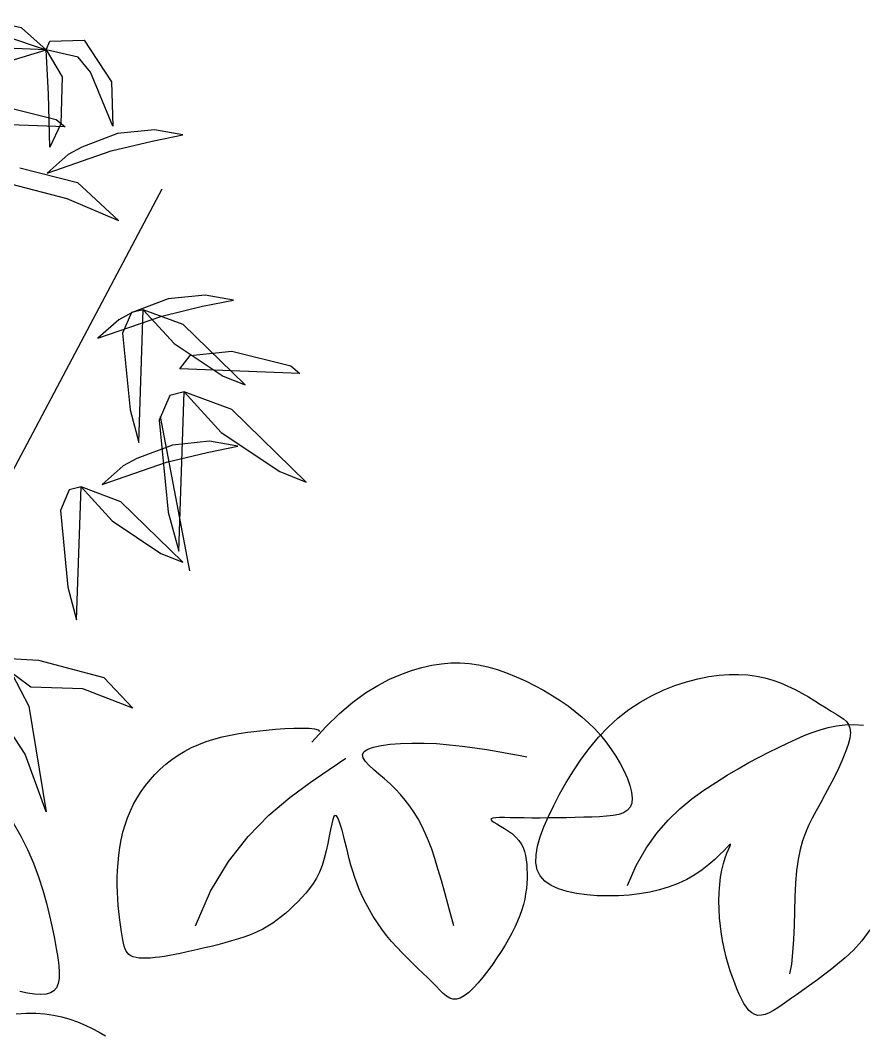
# Model space of a CAD drawing. Extents: x -1568 to -728, y -1287 to -990.
# Drawn here: x -1348.114 to -1346.281, y -1094.314 to -1092.106 of the extents above; entities that cross this region are included whole.
import ezdxf

# ---------------------------------------------------------------- set-up
doc = ezdxf.new("R2010")
doc.units = 0
doc.header["$LTSCALE"] = 5
doc.layers.get('0').update_dxf_attribs({"linetype": 'CONTINUOUS'})
doc.layers.add('LH', color=94, linetype='CONTINUOUS')
doc.layers.add('尺寸标注', color=2, linetype='CONTINUOUS')

# ---------------------------------------------------------------- blocks, each defined once
blk = doc.blocks.new('15')
at = {"layer": 'LH', "color": 38}
for p, q in [((0.2556, 2.2502), (0.2713, 2.2558)), ((0.2713, 2.2558), (0.2863, 2.2603)), ((0.2863, 2.2603), (0.3008, 2.2635)), ((0.3008, 2.2635), (0.3148, 2.2657)), ((0.3148, 2.2657), (0.3284, 2.2668)), ((0.3284, 2.2668), (0.3418, 2.2669)), ((0.3418, 2.2669), (0.3551, 2.2659)), ((0.3551, 2.2659), (0.3684, 2.2639)), ((0.3684, 2.2639), (0.3818, 2.261)), ((0.3818, 2.261), (0.3954, 2.2571)), ((0.3954, 2.2571), (0.409, 2.2524)), ((0.2222, 2.2343), (0.2393, 2.2432)), ((0.2393, 2.2432), (0.2556, 2.2502)), ((0.409, 2.2524), (0.4227, 2.2469)), ((0.4227, 2.2469), (0.4362, 2.2409)), ((0.4362, 2.2409), (0.4495, 2.2342)), ((-0.8926, 2.2201), (-0.8758, 2.2256)), ((-0.8758, 2.2256), (-0.8594, 2.2299)), ((-0.8594, 2.2299), (-0.8435, 2.2331)), ((-0.8435, 2.2331), (-0.8284, 2.2351)), ((-0.8284, 2.2351), (-0.8139, 2.2361)), ((-0.8139, 2.2361), (-0.8001, 2.2362)), ((-0.8001, 2.2362), (-0.7869, 2.2353)), ((-0.7869, 2.2353), (-0.7743, 2.2335)), ((-0.7743, 2.2335), (-0.7622, 2.231)), ((-0.7622, 2.231), (-0.7506, 2.2277)), ((-0.7506, 2.2277), (-0.7394, 2.2237)), ((-0.7394, 2.2237), (-0.7286, 2.2192)), ((0.1861, 2.2099), (0.2045, 2.2233)), ((0.2045, 2.2233), (0.2222, 2.2343)), ((0.4495, 2.2342), (0.4624, 2.2272)), ((0.4624, 2.2272), (0.4749, 2.2198)), ((-0.9263, 2.2053), (-0.9095, 2.2133)), ((-0.9095, 2.2133), (-0.8926, 2.2201)), ((-0.7286, 2.2192), (-0.7182, 2.2142)), ((-0.7182, 2.2142), (-0.7083, 2.2089)), ((-0.7083, 2.2089), (-0.6988, 2.2034)), ((0.167, 2.1937), (0.1861, 2.2099)), ((0.4749, 2.2198), (0.4868, 2.2122)), ((0.4868, 2.2122), (0.498, 2.2045)), ((-0.9591, 2.1853), (-0.9429, 2.196)), ((-0.9429, 2.196), (-0.9263, 2.2053)), ((-0.6988, 2.2034), (-0.6898, 2.1979)), ((-0.6898, 2.1979), (-0.6813, 2.1926)), ((0.498, 2.2045), (0.5086, 2.1966)), ((0.5086, 2.1966), (0.5185, 2.1884)), ((-0.9746, 2.1732), (-0.9591, 2.1853)), ((-0.6813, 2.1926), (-0.6734, 2.1876)), ((-0.6734, 2.1876), (-0.6661, 2.183)), ((-0.6661, 2.183), (-0.6593, 2.179)), ((-0.6593, 2.179), (-0.6533, 2.1753)), ((0.1472, 2.1744), (0.167, 2.1937)), ((0.5185, 2.1884), (0.5279, 2.18)), ((0.5279, 2.18), (0.5367, 2.1712)), ((-0.9893, 2.1597), (-0.9746, 2.1732)), ((-0.6533, 2.1753), (-0.6481, 2.1717)), ((-0.6481, 2.1717), (-0.6439, 2.1677)), ((-0.6439, 2.1677), (-0.6408, 2.1633)), ((0.0086, 2.1622), (0.021, 2.1645)), ((0.021, 2.1645), (0.0338, 2.1664)), ((0.0338, 2.1664), (0.047, 2.1681)), ((0.047, 2.1681), (0.0605, 2.1695)), ((0.0605, 2.1695), (0.0742, 2.1707)), ((0.0742, 2.1707), (0.0878, 2.1716)), ((0.0878, 2.1716), (0.1007, 2.1722)), ((0.1007, 2.1722), (0.1125, 2.1724)), ((0.1125, 2.1724), (0.1226, 2.1721)), ((0.1226, 2.1721), (0.1306, 2.1713)), ((0.1267, 2.1518), (0.1472, 2.1744)), ((0.1306, 2.1713), (0.1359, 2.1698)), ((0.1359, 2.1698), (0.138, 2.1676)), ((0.5367, 2.1712), (0.545, 2.1621)), ((-1.0031, 2.145), (-0.9893, 2.1597)), ((-0.705, 2.1474), (-0.6934, 2.152)), ((-0.6934, 2.152), (-0.6819, 2.156)), ((-0.6819, 2.156), (-0.6704, 2.1592)), ((-0.6704, 2.1592), (-0.6585, 2.1615)), ((-0.6585, 2.1615), (-0.6461, 2.1629)), ((-0.6461, 2.1629), (-0.633, 2.1633)), ((-0.6408, 2.1633), (-0.6388, 2.158)), ((-0.6382, 2.1516), (-0.6391, 2.1439)), ((-0.6388, 2.158), (-0.6382, 2.1516)), ((-0.633, 2.1633), (-0.6189, 2.1624)), ((-0.0372, 2.1487), (-0.0263, 2.1528)), ((-0.0263, 2.1528), (-0.0151, 2.1564)), ((-0.0151, 2.1564), (-0.0034, 2.1595)), ((-0.0034, 2.1595), (0.0086, 2.1622)), ((0.2402, 2.1491), (0.2552, 2.1502)), ((0.2552, 2.1502), (0.2717, 2.1507)), ((0.2717, 2.1507), (0.2893, 2.1506)), ((0.2893, 2.1506), (0.3075, 2.1498)), ((0.3075, 2.1498), (0.326, 2.1483)), ((0.545, 2.1621), (0.5529, 2.1525)), ((0.5529, 2.1525), (0.5603, 2.1424)), ((-1.0161, 2.1294), (-1.0031, 2.145)), ((-0.7425, 2.1303), (-0.7294, 2.1365)), ((-0.7294, 2.1365), (-0.7169, 2.1422)), ((-0.7169, 2.1422), (-0.705, 2.1474)), ((-0.6391, 2.1439), (-0.6415, 2.1345)), ((-0.0671, 2.133), (-0.0576, 2.1388)), ((-0.0576, 2.1388), (-0.0476, 2.144)), ((-0.0476, 2.144), (-0.0372, 2.1487)), ((0.2003, 2.1341), (0.2024, 2.1383)), ((0.2024, 2.1383), (0.2078, 2.1419)), ((0.2078, 2.1419), (0.2161, 2.1449)), ((0.2161, 2.1449), (0.2271, 2.1473)), ((0.2271, 2.1473), (0.2402, 2.1491)), ((0.326, 2.1483), (0.3446, 2.1463)), ((0.3446, 2.1463), (0.3628, 2.1438)), ((0.3628, 2.1438), (0.3804, 2.1411)), ((0.3804, 2.1411), (0.397, 2.1383)), ((0.397, 2.1383), (0.4124, 2.1356)), ((0.4124, 2.1356), (0.4262, 2.1329)), ((0.5603, 2.1424), (0.5673, 2.1318)), ((-1.0283, 2.1131), (-1.0161, 2.1294)), ((-0.7704, 2.1162), (-0.7562, 2.1236)), ((-0.7562, 2.1236), (-0.7425, 2.1303)), ((-0.6452, 2.1238), (-0.6499, 2.112)), ((-0.6415, 2.1345), (-0.6452, 2.1238)), ((-0.0848, 2.12), (-0.0762, 2.1267)), ((-0.0762, 2.1267), (-0.0671, 2.133)), ((0.1518, 2.1122), (0.1761, 2.1286)), ((0.2011, 2.1293), (0.2003, 2.1341)), ((0.2043, 2.1241), (0.2011, 2.1293)), ((0.2095, 2.1184), (0.2043, 2.1241)), ((0.4262, 2.1329), (0.4381, 2.1306)), ((0.5673, 2.1318), (0.5737, 2.1209)), ((0.5737, 2.1209), (0.5793, 2.1099)), ((-1.0395, 2.0964), (-1.0283, 2.1131)), ((-0.8006, 2.0994), (-0.7852, 2.1082)), ((-0.7852, 2.1082), (-0.7704, 2.1162)), ((-0.6499, 2.112), (-0.6556, 2.0996)), ((-0.1007, 2.1052), (-0.093, 2.1128)), ((-0.093, 2.1128), (-0.0848, 2.12)), ((0.1243, 2.0936), (0.1518, 2.1122)), ((0.2161, 2.1122), (0.2095, 2.1184)), ((0.2237, 2.1057), (0.2161, 2.1122)), ((0.2319, 2.0988), (0.2237, 2.1057)), ((0.5793, 2.1099), (0.5841, 2.0992)), ((-1.0499, 2.0795), (-1.0395, 2.0964)), ((-0.8166, 2.0899), (-0.8006, 2.0994)), ((-0.6556, 2.0996), (-0.6618, 2.0868)), ((-0.1145, 2.0889), (-0.1078, 2.0972)), ((-0.1078, 2.0972), (-0.1007, 2.1052)), ((0.0948, 2.0718), (0.1243, 2.0936)), ((0.24, 2.0915), (0.2319, 2.0988)), ((0.2478, 2.084), (0.24, 2.0915)), ((0.5841, 2.0992), (0.5877, 2.0889)), ((-1.0595, 2.0627), (-1.0499, 2.0795)), ((-0.8503, 2.0682), (-0.8332, 2.0795)), ((-0.8332, 2.0795), (-0.8166, 2.0899)), ((-0.6618, 2.0868), (-0.6683, 2.0739)), ((-0.1264, 2.0712), (-0.1207, 2.0802)), ((-0.1207, 2.0802), (-0.1145, 2.0889)), ((0.2552, 2.0761), (0.2478, 2.084)), ((0.2621, 2.0679), (0.2552, 2.0761)), ((0.5877, 2.0889), (0.5901, 2.0794)), ((0.5901, 2.0794), (0.5911, 2.0709)), ((-1.0681, 2.0462), (-1.0595, 2.0627)), ((-0.8678, 2.0556), (-0.8503, 2.0682)), ((-0.675, 2.0613), (-0.6815, 2.0494)), ((-0.6683, 2.0739), (-0.675, 2.0613)), ((-0.1362, 2.0522), (-0.1316, 2.0619)), ((-0.1316, 2.0619), (-0.1264, 2.0712)), ((0.0644, 2.0461), (0.0948, 2.0718)), ((0.2687, 2.0593), (0.2621, 2.0679)), ((0.5904, 2.0636), (0.5881, 2.0577)), ((0.5911, 2.0709), (0.5904, 2.0636)), ((-0.8851, 2.0413), (-0.8678, 2.0556)), ((-0.6815, 2.0494), (-0.6877, 2.0382)), ((-0.1403, 2.0422), (-0.1362, 2.0522)), ((0.2748, 2.0502), (0.2687, 2.0593)), ((0.2806, 2.0406), (0.2748, 2.0502)), ((0.5715, 2.0473), (0.5633, 2.0456)), ((0.5785, 2.0497), (0.5715, 2.0473)), ((0.584, 2.0532), (0.5785, 2.0497)), ((0.5881, 2.0577), (0.584, 2.0532)), ((-1.0759, 2.0303), (-1.0681, 2.0462)), ((-0.9022, 2.0249), (-0.8851, 2.0413)), ((-0.6877, 2.0382), (-0.6934, 2.0276)), ((-0.3063, 2.035), (-0.2952, 2.0158)), ((-0.147, 2.0213), (-0.1439, 2.0319)), ((-0.1439, 2.0319), (-0.1403, 2.0422)), ((0.0344, 2.0154), (0.0644, 2.0461)), ((0.1555, 2.0335), (0.1538, 2.0253)), ((0.1571, 2.0399), (0.1555, 2.0335)), ((0.1588, 2.0441), (0.1571, 2.0399)), ((0.1605, 2.0457), (0.1588, 2.0441)), ((0.1624, 2.0449), (0.1605, 2.0457)), ((0.1643, 2.0421), (0.1624, 2.0449)), ((0.1664, 2.0375), (0.1643, 2.0421)), ((0.1684, 2.0315), (0.1664, 2.0375)), ((0.286, 2.0306), (0.2806, 2.0406)), ((0.3868, 2.041), (0.3863, 2.0398)), ((0.3863, 2.0398), (0.3877, 2.0381)), ((0.3892, 2.0418), (0.3868, 2.041)), ((0.3877, 2.0381), (0.3907, 2.0359)), ((0.3932, 2.0423), (0.3892, 2.0418)), ((0.3907, 2.0359), (0.395, 2.0333)), ((0.3989, 2.0425), (0.3932, 2.0423)), ((0.395, 2.0333), (0.4002, 2.0303)), ((0.406, 2.0425), (0.3989, 2.0425)), ((0.4143, 2.0424), (0.406, 2.0425)), ((0.4238, 2.0422), (0.4143, 2.0424)), ((0.4343, 2.042), (0.4238, 2.0422)), ((0.4457, 2.0419), (0.4343, 2.042)), ((0.4577, 2.0419), (0.4457, 2.0419)), ((0.4701, 2.042), (0.4577, 2.0419)), ((0.4829, 2.0422), (0.4701, 2.042)), ((0.4957, 2.0424), (0.4829, 2.0422)), ((0.5084, 2.0427), (0.4957, 2.0424)), ((0.5208, 2.043), (0.5084, 2.0427)), ((0.5326, 2.0434), (0.5208, 2.043)), ((0.5438, 2.0438), (0.5326, 2.0434)), ((0.554, 2.0445), (0.5438, 2.0438)), ((0.5633, 2.0456), (0.554, 2.0445)), ((-1.0825, 2.015), (-1.0759, 2.0303)), ((-0.9186, 2.006), (-0.9022, 2.0249)), ((-0.6987, 2.0171), (-0.7034, 2.0062)), ((-0.6934, 2.0276), (-0.6987, 2.0171)), ((-0.1495, 2.0105), (-0.147, 2.0213)), ((0.1538, 2.0253), (0.152, 2.0157)), ((0.1705, 2.0245), (0.1684, 2.0315)), ((0.1726, 2.0166), (0.1705, 2.0245)), ((0.2911, 2.02), (0.286, 2.0306)), ((0.2958, 2.0088), (0.2911, 2.02)), ((0.4002, 2.0303), (0.4059, 2.0269)), ((0.4059, 2.0269), (0.4118, 2.0231)), ((0.4118, 2.0231), (0.4175, 2.0189)), ((0.4175, 2.0189), (0.4226, 2.0144)), ((-1.0878, 2.0006), (-1.0825, 2.015)), ((-0.9342, 1.9841), (-0.9186, 2.006)), ((-0.7034, 2.0062), (-0.7076, 1.9947)), ((-0.2952, 2.0158), (-0.2854, 1.9962)), ((-0.1515, 1.9994), (-0.1495, 2.0105)), ((0.0059, 1.9791), (0.0344, 2.0154)), ((0.15, 2.0052), (0.1476, 1.9943)), ((0.152, 2.0157), (0.15, 2.0052)), ((0.1747, 2.0083), (0.1726, 2.0166)), ((0.1768, 1.9999), (0.1747, 2.0083)), ((0.3004, 1.9967), (0.2958, 2.0088)), ((0.4226, 2.0144), (0.4269, 2.0096)), ((0.4269, 2.0096), (0.4303, 2.0045)), ((0.4303, 2.0045), (0.433, 1.999)), ((-1.0916, 1.9871), (-1.0878, 2.0006)), ((-0.8136, 1.9887), (-0.8167, 1.9857)), ((-0.8121, 1.9899), (-0.8136, 1.9887)), ((-0.8129, 1.9866), (-0.812, 1.9891)), ((-0.812, 1.9891), (-0.8121, 1.9899)), ((-0.7076, 1.9947), (-0.7111, 1.9821)), ((-0.2854, 1.9962), (-0.2769, 1.9764)), ((-0.1542, 1.9771), (-0.1531, 1.9882)), ((-0.1531, 1.9882), (-0.1515, 1.9994)), ((0.1476, 1.9943), (0.1448, 1.9835)), ((0.1788, 1.9913), (0.1768, 1.9999)), ((0.181, 1.9826), (0.1788, 1.9913)), ((0.3049, 1.9833), (0.3004, 1.9967)), ((0.433, 1.999), (0.435, 1.9934)), ((0.435, 1.9934), (0.4365, 1.9874)), ((-1.0939, 1.9631), (-1.0937, 1.9745)), ((-1.0937, 1.9745), (-1.0916, 1.9871)), ((-0.9484, 1.959), (-0.9342, 1.9841)), ((-0.8273, 1.9749), (-0.8346, 1.968)), ((-0.8213, 1.9809), (-0.8273, 1.9749)), ((-0.8167, 1.9857), (-0.8213, 1.9809)), ((-0.8196, 1.97), (-0.817, 1.9769)), ((-0.817, 1.9769), (-0.8147, 1.9825)), ((-0.8147, 1.9825), (-0.8129, 1.9866)), ((-0.7111, 1.9821), (-0.714, 1.9679)), ((-0.2769, 1.9764), (-0.2696, 1.9567)), ((-0.1549, 1.966), (-0.1542, 1.9771)), ((-0.02, 1.9361), (0.0059, 1.9791)), ((0.1416, 1.9731), (0.1377, 1.9635)), ((0.1448, 1.9835), (0.1416, 1.9731)), ((0.1834, 1.9738), (0.181, 1.9826)), ((0.186, 1.9649), (0.1834, 1.9738)), ((0.3095, 1.9683), (0.3049, 1.9833)), ((0.4365, 1.9874), (0.4375, 1.9812)), ((0.4375, 1.9812), (0.4382, 1.9748)), ((0.4382, 1.9748), (0.4385, 1.9682)), ((-1.092, 1.9528), (-1.0939, 1.9631)), ((-0.9612, 1.9302), (-0.9484, 1.959)), ((-0.8432, 1.9606), (-0.8529, 1.953)), ((-0.8346, 1.968), (-0.8432, 1.9606)), ((-0.8244, 1.9525), (-0.8221, 1.9618)), ((-0.8221, 1.9618), (-0.8196, 1.97)), ((-0.714, 1.9679), (-0.7162, 1.9518)), ((-0.1553, 1.9551), (-0.1549, 1.966)), ((0.1377, 1.9635), (0.1333, 1.9548)), ((0.1889, 1.9558), (0.186, 1.9649)), ((0.3144, 1.9514), (0.3095, 1.9683)), ((0.4385, 1.9682), (0.4387, 1.9613)), ((0.4387, 1.9613), (0.4386, 1.9543)), ((-1.0877, 1.9439), (-1.092, 1.9528)), ((-1.0809, 1.9363), (-1.0877, 1.9439)), ((-0.8636, 1.9456), (-0.8752, 1.9388)), ((-0.8529, 1.953), (-0.8636, 1.9456)), ((-0.8263, 1.9423), (-0.8244, 1.9525)), ((-0.7162, 1.9518), (-0.7176, 1.9335)), ((-0.2696, 1.9567), (-0.2633, 1.9373)), ((-0.1553, 1.9445), (-0.1553, 1.9551)), ((-0.1551, 1.9343), (-0.1553, 1.9445)), ((0.1285, 1.9469), (0.1233, 1.9396)), ((0.1333, 1.9548), (0.1285, 1.9469)), ((0.1922, 1.9467), (0.1889, 1.9558)), ((0.1959, 1.9373), (0.1922, 1.9467)), ((0.3198, 1.9322), (0.3144, 1.9514)), ((0.4383, 1.9471), (0.4376, 1.9398)), ((0.4386, 1.9543), (0.4383, 1.9471)), ((-1.0719, 1.9301), (-1.0809, 1.9363)), ((-1.061, 1.9251), (-1.0719, 1.9301)), ((-0.8876, 1.9329), (-0.9008, 1.9279)), ((-0.8752, 1.9388), (-0.8876, 1.9329)), ((-0.8283, 1.9198), (-0.8275, 1.9314)), ((-0.8275, 1.9314), (-0.8263, 1.9423)), ((-0.7176, 1.9335), (-0.7186, 1.9136)), ((-0.2633, 1.9373), (-0.2579, 1.9184)), ((-0.1546, 1.9246), (-0.1551, 1.9343)), ((-0.042, 1.8857), (-0.02, 1.9361)), ((0.1179, 1.9328), (0.1122, 1.9265)), ((0.1233, 1.9396), (0.1179, 1.9328)), ((0.2002, 1.9279), (0.1959, 1.9373)), ((0.3257, 1.9104), (0.3198, 1.9322)), ((0.4366, 1.9322), (0.4352, 1.9245)), ((0.4376, 1.9398), (0.4366, 1.9322)), ((-1.0486, 1.9212), (-1.061, 1.9251)), ((-1.0349, 1.9183), (-1.0486, 1.9212)), ((-1.0203, 1.9164), (-1.0349, 1.9183)), ((-1.005, 1.9153), (-1.0203, 1.9164)), ((-0.9895, 1.9149), (-1.005, 1.9153)), ((-0.974, 1.9152), (-0.9895, 1.9149)), ((-0.9587, 1.9162), (-0.974, 1.9152)), ((-0.9436, 1.918), (-0.9587, 1.9162)), ((-0.9289, 1.9204), (-0.9436, 1.918)), ((-0.9146, 1.9237), (-0.9289, 1.9204)), ((-0.9008, 1.9279), (-0.9146, 1.9237)), ((-0.8286, 1.9079), (-0.8283, 1.9198)), ((-0.2579, 1.9184), (-0.2534, 1.9003)), ((-0.1539, 1.9153), (-0.1546, 1.9246)), ((-0.1531, 1.9066), (-0.1539, 1.9153)), ((0.1006, 1.9149), (0.0947, 1.9094)), ((0.1064, 1.9206), (0.1006, 1.9149)), ((0.1122, 1.9265), (0.1064, 1.9206)), ((0.2049, 1.9184), (0.2002, 1.9279)), ((0.2101, 1.9089), (0.2049, 1.9184)), ((0.4334, 1.9166), (0.431, 1.9086)), ((0.4352, 1.9245), (0.4334, 1.9166)), ((-0.8284, 1.8956), (-0.8286, 1.9079)), ((-0.7186, 1.9136), (-0.7192, 1.8928)), ((-0.2534, 1.9003), (-0.2496, 1.8832)), ((-0.1521, 1.8983), (-0.1531, 1.9066)), ((0.0888, 1.9041), (0.0828, 1.899)), ((0.0947, 1.9094), (0.0888, 1.9041)), ((0.2157, 1.8994), (0.2101, 1.9089)), ((0.2218, 1.89), (0.2157, 1.8994)), ((0.3323, 1.8857), (0.3257, 1.9104)), ((0.4282, 1.9005), (0.4249, 1.8922)), ((0.431, 1.9086), (0.4282, 1.9005)), ((-0.8277, 1.8833), (-0.8284, 1.8956)), ((-0.7192, 1.8928), (-0.7198, 1.8719)), ((-0.1511, 1.8906), (-0.1521, 1.8983)), ((-0.15, 1.8835), (-0.1511, 1.8906)), ((0.063, 1.885), (0.0555, 1.8808)), ((0.07, 1.8895), (0.063, 1.885)), ((0.0765, 1.8941), (0.07, 1.8895)), ((0.0828, 1.899), (0.0765, 1.8941)), ((0.2282, 1.8807), (0.2218, 1.89)), ((0.4249, 1.8922), (0.421, 1.8837)), ((-0.8266, 1.8711), (-0.8277, 1.8833)), ((-0.8251, 1.8592), (-0.8266, 1.8711)), ((-0.7198, 1.8719), (-0.7206, 1.8516)), ((-0.2496, 1.8832), (-0.2463, 1.8672)), ((-0.149, 1.8769), (-0.15, 1.8835)), ((-0.148, 1.8709), (-0.149, 1.8769)), ((-0.147, 1.8654), (-0.148, 1.8709)), ((0.0389, 1.8732), (0.0297, 1.8698)), ((0.0475, 1.8769), (0.0389, 1.8732)), ((0.0555, 1.8808), (0.0475, 1.8769)), ((0.2351, 1.8717), (0.2282, 1.8807)), ((0.2422, 1.863), (0.2351, 1.8717)), ((0.4167, 1.8751), (0.4119, 1.8664)), ((0.421, 1.8837), (0.4167, 1.8751)), ((-0.8231, 1.8477), (-0.8251, 1.8592)), ((-0.61, 1.8658), (-0.6216, 1.8496)), ((-0.2463, 1.8672), (-0.2436, 1.8527)), ((-0.1461, 1.8605), (-0.147, 1.8654)), ((-0.1451, 1.8562), (-0.1461, 1.8605)), ((-0.1439, 1.8524), (-0.1451, 1.8562)), ((-0.0194, 1.8558), (-0.029, 1.8535)), ((-0.0095, 1.8583), (-0.0194, 1.8558)), ((0.0004, 1.8609), (-0.0095, 1.8583)), ((0.0104, 1.8637), (0.0004, 1.8609)), ((0.0202, 1.8666), (0.0104, 1.8637)), ((0.0297, 1.8698), (0.0202, 1.8666)), ((0.2497, 1.8545), (0.2422, 1.863)), ((0.4067, 1.8574), (0.401, 1.8483)), ((0.4119, 1.8664), (0.4067, 1.8574)), ((-0.8208, 1.8367), (-0.8231, 1.8477)), ((-0.7206, 1.8516), (-0.7218, 1.8327)), ((-0.6216, 1.8496), (-0.6336, 1.8363)), ((-0.2436, 1.8527), (-0.2414, 1.8397)), ((-0.1425, 1.8491), (-0.1439, 1.8524)), ((-0.1406, 1.8463), (-0.1425, 1.8491)), ((-0.1384, 1.844), (-0.1406, 1.8463)), ((-0.1355, 1.8421), (-0.1384, 1.844)), ((-0.1321, 1.8406), (-0.1355, 1.8421)), ((-0.1281, 1.8396), (-0.1321, 1.8406)), ((-0.0869, 1.8414), (-0.0939, 1.8403)), ((-0.0796, 1.8426), (-0.0869, 1.8414)), ((-0.072, 1.844), (-0.0796, 1.8426)), ((-0.0641, 1.8456), (-0.072, 1.844)), ((-0.0558, 1.8474), (-0.0641, 1.8456)), ((-0.0472, 1.8493), (-0.0558, 1.8474)), ((-0.0383, 1.8514), (-0.0472, 1.8493)), ((-0.029, 1.8535), (-0.0383, 1.8514)), ((0.2574, 1.8464), (0.2497, 1.8545)), ((0.2652, 1.8386), (0.2574, 1.8464)), ((0.401, 1.8483), (0.3949, 1.8391)), ((-0.8182, 1.8261), (-0.8208, 1.8367)), ((-0.8154, 1.816), (-0.8182, 1.8261)), ((-0.7218, 1.8327), (-0.7236, 1.8158)), ((-0.6336, 1.8363), (-0.6455, 1.8252)), ((-0.2414, 1.8397), (-0.24, 1.8281)), ((-0.24, 1.8281), (-0.2393, 1.8179)), ((-0.1235, 1.8389), (-0.1281, 1.8396)), ((-0.1184, 1.8386), (-0.1235, 1.8389)), ((-0.1129, 1.8386), (-0.1184, 1.8386)), ((-0.1069, 1.8389), (-0.1129, 1.8386)), ((-0.1005, 1.8395), (-0.1069, 1.8389)), ((-0.0939, 1.8403), (-0.1005, 1.8395)), ((0.2729, 1.8311), (0.2652, 1.8386)), ((0.2805, 1.8239), (0.2729, 1.8311)), ((0.3884, 1.8297), (0.3817, 1.8203)), ((0.3949, 1.8391), (0.3884, 1.8297)), ((-0.8123, 1.8063), (-0.8154, 1.816)), ((-0.7236, 1.8158), (-0.7263, 1.8018)), ((-0.6569, 1.8158), (-0.6674, 1.8075)), ((-0.6455, 1.8252), (-0.6569, 1.8158)), ((-0.2393, 1.8179), (-0.2396, 1.8091)), ((0.2878, 1.817), (0.2805, 1.8239)), ((0.2947, 1.8104), (0.2878, 1.817)), ((0.3747, 1.8114), (0.3677, 1.803)), ((0.3817, 1.8203), (0.3747, 1.8114)), ((-0.8091, 1.7972), (-0.8123, 1.8063)), ((-0.8058, 1.7885), (-0.8091, 1.7972)), ((-0.6771, 1.8), (-0.686, 1.7933)), ((-0.6674, 1.8075), (-0.6771, 1.8)), ((-0.2408, 1.8018), (-0.2433, 1.7959)), ((-0.2396, 1.8091), (-0.2408, 1.8018)), ((0.3011, 1.8041), (0.2947, 1.8104)), ((0.3069, 1.7981), (0.3011, 1.8041)), ((0.3121, 1.7925), (0.3069, 1.7981)), ((0.3677, 1.803), (0.3608, 1.7955)), ((-0.8025, 1.7803), (-0.8058, 1.7885)), ((-0.702, 1.7818), (-0.7093, 1.7766)), ((-0.6942, 1.7873), (-0.702, 1.7818)), ((-0.686, 1.7933), (-0.6942, 1.7873)), ((-0.2853, 1.7879), (-0.2967, 1.7903)), ((-0.2752, 1.7864), (-0.2853, 1.7879)), ((-0.2662, 1.7859), (-0.2752, 1.7864)), ((-0.2585, 1.7865), (-0.2662, 1.7859)), ((-0.2521, 1.7883), (-0.2585, 1.7865)), ((-0.247, 1.7914), (-0.2521, 1.7883)), ((-0.2433, 1.7959), (-0.247, 1.7914)), ((0.3171, 1.7877), (0.3121, 1.7925)), ((0.3218, 1.7837), (0.3171, 1.7877)), ((0.3265, 1.7808), (0.3218, 1.7837)), ((0.3477, 1.784), (0.3418, 1.7806)), ((0.3541, 1.7891), (0.3477, 1.784)), ((0.3608, 1.7955), (0.3541, 1.7891)), ((-0.7992, 1.7726), (-0.8025, 1.7803)), ((-0.7959, 1.7655), (-0.7992, 1.7726)), ((-0.7233, 1.7668), (-0.7301, 1.7619)), ((-0.7164, 1.7716), (-0.7233, 1.7668)), ((-0.7093, 1.7766), (-0.7164, 1.7716)), ((0.3313, 1.7792), (0.3265, 1.7808)), ((0.3363, 1.7791), (0.3313, 1.7792)), ((0.3418, 1.7806), (0.3363, 1.7791)), ((-0.7925, 1.7591), (-0.7959, 1.7655)), ((-0.7889, 1.7535), (-0.7925, 1.7591)), ((-0.7852, 1.7489), (-0.7889, 1.7535)), ((-0.7433, 1.7528), (-0.7497, 1.7489)), ((-0.7368, 1.7572), (-0.7433, 1.7528)), ((-0.7301, 1.7619), (-0.7368, 1.7572)), ((-0.3018, 1.7578), (-0.2873, 1.7588)), ((-0.2873, 1.7588), (-0.2735, 1.7588)), ((-0.2735, 1.7588), (-0.2603, 1.7579)), ((-0.2603, 1.7579), (-0.2477, 1.7562)), ((-0.2477, 1.7562), (-0.2356, 1.7536)), ((-0.2356, 1.7536), (-0.224, 1.7503)), ((-0.7811, 1.7453), (-0.7852, 1.7489)), ((-0.7768, 1.7428), (-0.7811, 1.7453)), ((-0.7721, 1.7417), (-0.7768, 1.7428)), ((-0.767, 1.7419), (-0.7721, 1.7417)), ((-0.7616, 1.7432), (-0.767, 1.7419)), ((-0.7558, 1.7456), (-0.7616, 1.7432)), ((-0.7497, 1.7489), (-0.7558, 1.7456)), ((-0.224, 1.7503), (-0.2128, 1.7464)), ((-0.2128, 1.7464), (-0.202, 1.7418)), ((-0.202, 1.7418), (-0.1916, 1.7368)), ((-0.1916, 1.7368), (-0.1817, 1.7315)), ((-0.1817, 1.7315), (-0.1722, 1.726))]:
    blk.add_line(p, q, dxfattribs=at)
blk = doc.blocks.new('tree104')
at = {"color": 0}
for points in [[(7972.2, 15039.8), (7797.6, 15196.8), (7535.8, 15249.2), (7204.1, 15196.8), (7684.2, 15135.7), (7972.2, 15039.8), (7745.2, 15048.5), (7605.6, 15057.2), (7378.7, 14900.2), (7256.5, 14734.5), (7631.8, 14935.1), (7972.2, 15039.8), (7998.4, 15100.8), (8242.7, 15109.6), (8434.8, 14813), (8443.5, 14498.9), (8286.4, 14882.8), (8199.1, 14987.4), (7972.2, 15039.8), (8085.6, 14847.9), (8076.9, 14516.4), (7998.4, 14350.6), (7989.6, 14725.7), (7972.2, 15039.8)], [(7258.5, 14526.2), (7331.8, 14620.4), (7625.1, 14651.8), (8044, 14547.1), (8106.9, 14494.8), (7258.5, 14526.2)], [(8940, 14437.9), (8739.2, 14472.8), (8477.4, 14446.6), (8224.3, 14350.6), (8128.3, 14298.3), (7979.9, 14167.4), (8433.7, 14324.5), (8721.8, 14394.2), (8940, 14437.9)], [(7786.3, 14205.4), (8194.8, 14100.7), (8488, 13828.5), (8121.5, 13985.5), (7723.5, 14090.2)], [(7136.2, 10926.7), (8792.5, 14057)], [(9297.9, 13268.4), (9097.2, 13303.3), (8835.3, 13277.1), (8582.2, 13181.1), (8486.2, 13128.8), (8337.8, 12997.9), (8791.7, 13155), (9079.7, 13224.8), (9297.9, 13268.4)], [(8660.2, 13200.2), (8576.7, 13179.3), (8514, 13033.2), (8566.2, 12490.2), (8628.9, 12260.4), (8660.2, 13200.2), (8879.6, 12960.1), (9224.4, 12730.3), (9381.1, 12667.7), (8942.3, 13095.8), (8660.2, 13200.2)], [(8919.6, 12780.8), (8992.9, 12875), (9286.2, 12906.4), (9705.1, 12801.7), (9768, 12749.3), (8919.6, 12780.8)], [(8948.6, 12617.9), (8848.3, 12592.9), (8773.1, 12417.5), (8835.8, 11765.9), (8911, 11490.2), (8948.6, 12617.9), (9211.9, 12329.7), (9625.6, 12054.1), (9813.7, 11978.9), (9287.1, 12492.6), (8948.6, 12617.9)], [(8990.2, 11352.6), (8782.1, 12444.5)], [(9329.4, 12233.4), (9128.6, 12268.3), (8866.8, 12242.1), (8613.7, 12146.2), (8517.7, 12093.8), (8369.3, 11963), (8823.2, 12120), (9111.2, 12189.8), (9329.4, 12233.4)], [(8219.6, 11945.1), (8136, 11924.2), (8073.4, 11778), (8125.6, 11235), (8188.3, 11005.3), (8219.6, 11945.1), (8439, 11704.9), (8783.8, 11475.2), (8940.5, 11412.5), (8501.7, 11840.6), (8219.6, 11945.1)], [(7674, 10732.5), (7415.6, 10786.9), (6966.6, 10678.1), (6749, 10501.3), (7279.5, 10637.3), (7674, 10732.5), (7850.9, 10392.6), (7973.3, 9644.7), (7823.7, 10052.6), (7646.8, 10324.6), (7674, 10732.5), (7918.9, 10718.9), (8381.5, 10596.5), (8585.5, 10379), (8231.8, 10514.9), (7864.5, 10528.5), (7660.4, 10678.1), (7361.2, 10474.1), (7061.9, 10107), (6980.2, 9875.9), (7510.8, 10419.8), (7660.4, 10678.1)]]:
    blk.add_lwpolyline(points, dxfattribs=at)

msp = doc.modelspace()

# ---------------------------------------------------------------- block references
at = {"color": 74, "xscale": 0.0003072000003157882, "yscale": 0.0003071999999519903, "zscale": 0.0003072000000000001}
msp.add_blockref('tree104', (-1350.50724, -1096.79048), dxfattribs=at)
at = {"layer": '尺寸标注', "color": 3, "xscale": 1.5, "yscale": 1.5, "zscale": 1.5}
for p in [(-1347.67051, -1096.90389), (-1345.35243, -1096.8828)]:
    msp.add_blockref('15', p, dxfattribs=at)

doc.saveas('drawing.dxf')
